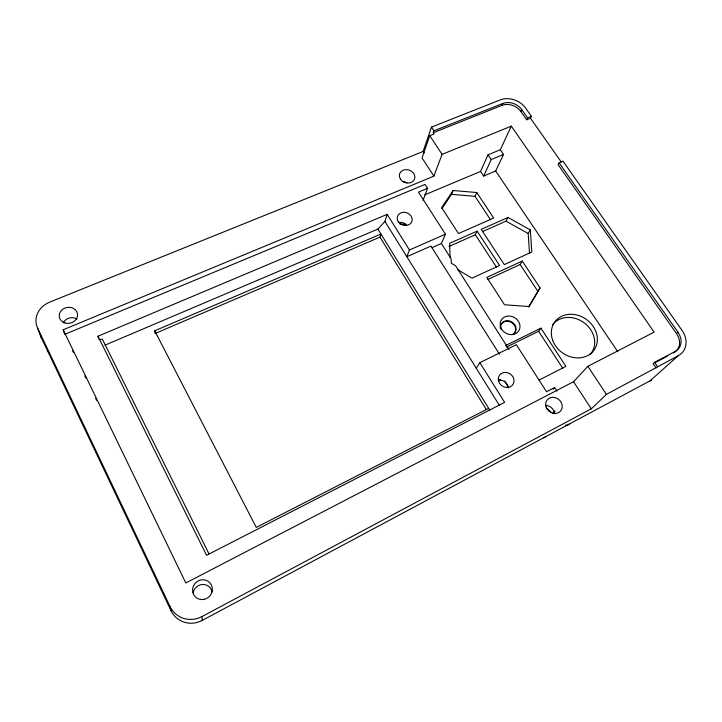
<?xml version="1.0" encoding="UTF-8"?>
<svg xmlns="http://www.w3.org/2000/svg" width="722" height="722" viewBox="0 0 722 722"><rect width="100%" height="100%" fill="white"/><g stroke="black" fill="none" stroke-linecap="round" stroke-linejoin="round"><path stroke-width="1.08" d="M156.087 333.095L379.962 237.123L380.936 234.045L154.707 330.802L155.049 333.537M105.015 345.161L377.877 229.091L384.916 221.455L387.173 214.353L409.428 249.974L406.856 256.707L430.962 246.094L499.453 354.213M651.506 380.061L202.25 620.397A23.871 22.761 -49.2 0 1 171.06 610.74L41.443 338.013L37.571 327.978A22.292 19.313 -11.3 0 1 49.773 302.094L423.128 151.449L431.476 127.108L500.229 99.916A18.989 15.045 22.9 0 1 525.589 108.047L531.41 116.314L530.48 118.209L526.654 119.771L520.86 111.504A14.196 11.263 22.9 0 0 501.862 105.412L433.263 132.713L434.084 133.949L429.743 135.682L422.063 157.947L433.895 176.123L63.175 329.764L64.393 333.456M433.263 132.713L433.931 130.817L502.711 103.481A14.241 11.281 22.9 0 1 521.762 109.591L527.574 117.876L526.654 119.771M423.029 200.472L427.55 188.316L425.032 184.417L64.691 334.376M433.895 176.123L442.072 154.364L511.311 126.142L654.123 332.147L587.861 366.325L573.557 381.721L185.816 582.97L63.175 329.764M441.918 208.64L451.521 194.335L453.118 190.5L476.791 192.539L493.713 218.035L458.461 233.549L441.656 207.557L453.118 190.5M431.846 247.691L441.386 243.485L445.447 234.19L418.453 192.124L427.55 188.316M501.862 105.412L502.711 103.481M424.716 194.868L480.545 171.448L488.018 154.833L500.328 149.725L511.311 126.142M480.545 171.448L483.65 176.087L491.222 159.571L503.541 154.436L500.328 149.725M490.581 219.84L475.04 196.348L476.791 192.539M520.86 111.504L521.762 109.591M483.65 176.087L495.671 171.015L503.541 154.436M449.039 246.437L475.329 234.776L477.125 231.139L499.588 265.488L471.998 278.16L457.54 269.595M482.44 231.627L506.032 221.167L508.008 217.484L530.309 229.885L531.816 251.96L504.317 264.613L481.186 229.343L508.008 217.484M559.126 162.838L558.097 164.634L676.487 333.555L678.536 337.318A15.749 12.933 38.6 0 1 676.514 350.657L673.536 352.877L677.994 349.322A15.794 12.96 38.5 0 0 680.007 335.947L677.949 332.174L559.126 162.838L562.979 161.177L682.046 330.414A21.128 17.328 38.5 0 1 678.256 355.702L650.044 380.864M528.558 306.967L540.038 287.888L522.241 261.057L486.827 277.41L504.516 304.774L529.127 306.534L540.038 287.888M529.515 253.26L528.179 233.495L530.309 229.885M487.946 279.414L520.138 264.514L522.241 261.057M476.231 368.184L479.85 362.688L516.338 344.692L546.518 391.73L554.613 387.533L556.951 391.143M506.42 347.129L538.621 331.281L540.922 328.176L565.913 366.37L539.208 380.025M553.223 389.104L554.613 387.533M552.835 413.092L554.929 410.89M37.571 327.978L170.076 606.615A24.449 23.321 -48.1 0 0 202.061 616.516L591.282 408.851L606.426 394.374L678.256 355.702M676.487 333.555L677.949 332.174M675.007 351.542L654.538 362.354L653.121 363.671L656.09 368.003M656.036 362.128L667.706 355.955M488.668 408.363L256.283 527.421L154.707 330.802M505.463 345.603L540.922 328.176M477.125 231.139L449.653 243.296L450.086 257.573M409.428 249.974L445.447 234.19M98.418 337.905L97.984 336.217L387.173 214.353M527.574 117.876L531.41 116.314M98.851 339.584L102.407 339.232L209.01 553.9M498.532 379.745L500.716 379.88M399.735 223.91L406.035 224.434M451.521 194.335L475.04 196.348M506.032 221.167L528.179 233.495M47.444 350.648L48.943 352.48M530.48 118.209L561.301 162.062M654.538 362.354L657.525 366.704M488.018 154.833L491.222 159.571M495.671 171.015L617.734 351.659M431.476 127.108L433.931 130.817M587.861 366.325L606.426 394.374M520.138 264.514L537.791 291.192M429.743 135.682L442.072 154.364M423.128 151.449L424.175 153.046M573.557 381.721L591.282 408.851M538.621 331.281L562.79 368.319M475.329 234.776L496.411 267.086M441.386 243.485L451.151 258.801L451.295 263.259L455.636 265.831L509.028 349.52M504.606 381.035L508.766 387.66M479.85 362.688L504.624 402.353L206.564 555.308L97.984 336.217M384.916 221.455L499.371 405.367M377.877 229.091L489.805 410.204M379.962 237.123L486.384 409.627M72.561 350.621L73.545 352.652M84.844 376L85.828 378.03M95.656 398.336L96.64 400.367M170.076 606.615L171.06 610.74M202.061 616.516L202.25 620.397M500.978 329.25A7.996 6.949 31.5 0 1 505.337 320.947A7.996 6.949 31.5 0 1 515.156 325.351A7.996 6.949 31.5 0 1 512.548 334.439M63.247 322.924A9.025 7.87 -10.9 0 1 76.983 319.025M545.498 436.792A20.586 8.592 61.1 0 1 543.504 437.83M41.443 338.013A21.786 18.962 -11.8 0 1 40.17 334.223M193.135 592.961A9.864 9.458 -49.3 0 1 212.097 591.932M500.283 327.878A7.987 6.94 31.5 0 1 500.445 326.028M501.131 324.34A7.987 6.94 31.5 0 1 512.367 323.041A7.987 6.94 31.5 0 1 513.721 333.907M399.23 222.475A7.491 6.417 19.4 0 1 406.351 224.741M498.171 380.187A8.014 7.112 35.4 0 1 508.216 387.931M552.447 324.981A23.988 20.442 35.4 0 1 584.793 323.303A23.988 20.442 35.4 0 1 590.073 354.646M569.252 424.085A20.396 9.025 60.8 0 1 565.443 425.213M546.689 408.544A14.729 12.987 40.2 0 1 551.012 412.28M403.147 181.619A7.725 6.48 18.6 0 1 406.946 182.828M546.003 405.385A8.52 7.491 39.9 0 1 554.622 413.751M64.944 322.951A9.233 8.014 -10.4 0 0 77.516 313.835A9.233 8.014 -10.4 0 0 62.76 309.242A9.233 8.014 -10.4 0 0 64.944 322.951M204.308 599.323A10.099 9.684 -48.1 0 0 209.94 582.88A10.099 9.684 -48.1 0 0 193.135 586.796A10.099 9.684 -48.1 0 0 204.308 599.323M498.694 381.442A8.168 7.22 35.1 0 0 512.024 385.611A8.168 7.22 35.1 0 0 507.81 372.796A8.168 7.22 35.1 0 0 498.694 381.442M398.219 221.69A7.635 6.498 19.4 0 0 411.233 222.737A7.635 6.498 19.4 0 0 404.618 212.304A7.635 6.498 19.4 0 0 398.219 221.69M500.635 327.084A10.298 8.926 31.4 0 0 517.484 332.364A10.298 8.926 31.4 0 0 512.124 316.516A10.298 8.926 31.4 0 0 500.635 327.084M552.727 340.387A24.16 20.55 35.3 0 0 591.995 352.48A24.16 20.55 35.3 0 0 578.331 315.424A24.16 20.55 35.3 0 0 552.727 340.387M546.121 407A8.709 7.617 39.5 0 0 560.218 411.405A8.709 7.617 39.5 0 0 555.498 397.705A8.709 7.617 39.5 0 0 546.121 407M400.43 179.11A7.879 6.57 18.6 0 0 413.868 180.265A7.879 6.57 18.6 0 0 407.027 169.661A7.879 6.57 18.6 0 0 400.43 179.11"/></g></svg>
